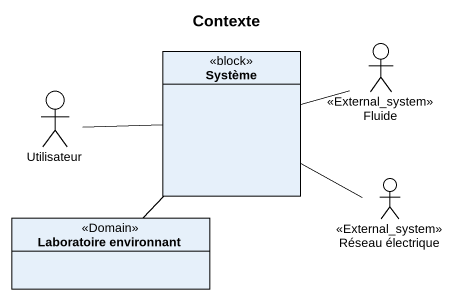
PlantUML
@startuml
title Contexte
allowmixing
hide circle
hide empty members
class Système <<block>>
actor Fluide <<External_system>>
actor Utilisateur
actor "Réseau électrique" as Réseau_électrique <<External_system>>
class "Laboratoire environnant" as Laboratoire_environnant <<Domain>>
Système -right- Fluide
Utilisateur -right- Système
Réseau_électrique -left- Système
Laboratoire_environnant -up- Système
@enduml
